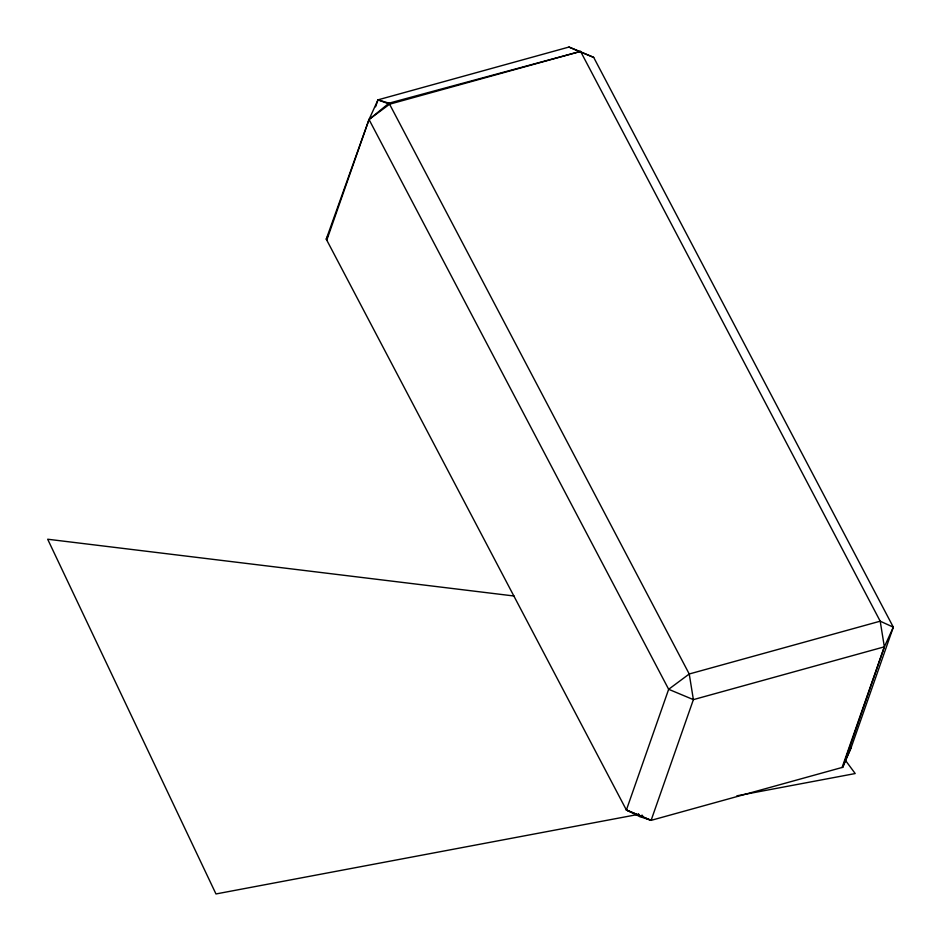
<?xml version="1.0" encoding="UTF-8"?>
<svg xmlns="http://www.w3.org/2000/svg" width="941" height="941" viewBox="0 0 941 941"><rect width="100%" height="100%" fill="white"/><g stroke="black" fill="none" stroke-linecap="round" stroke-linejoin="round"><path stroke-width="1.41" d="M842.76 767.28L884.352 646.832L893.327 627.177L593.689 57.389L568.952 47.05L377.988 99.852L369.025 119.507L326.245 239.143L626.388 810.013L639.856 816.576L651.113 820.352L842.76 767.28L851.04 747.895L893.327 627.177L880.2 621.189L580.573 51.39L389.033 103.169L369.025 119.507L326.75 240.226M375.565 106.792L377.988 99.852L389.033 103.169L689.235 673.991L693.388 699.633L651.113 820.352L626.388 810.013L668.663 689.294L689.235 673.991L880.2 621.189L884.352 646.832L842.077 767.55L851.04 747.895L848.758 749.601M326.245 239.143L328.138 235.426M580.573 51.39L389.609 104.192L369.025 119.507L668.663 689.294L693.388 699.633L884.352 646.832M642.679 815.788L639.856 816.576L638.48 813.977M639.504 816.012L642.327 815.224M638.751 814.318L215.971 893.95L47.673 539.228L514.068 596.006M736.874 795.827L855.204 773.549L845.583 760.54M377.988 99.852L389.609 104.192M568.952 47.05L593.689 57.389M626.388 810.013L651.113 820.352"/></g></svg>
